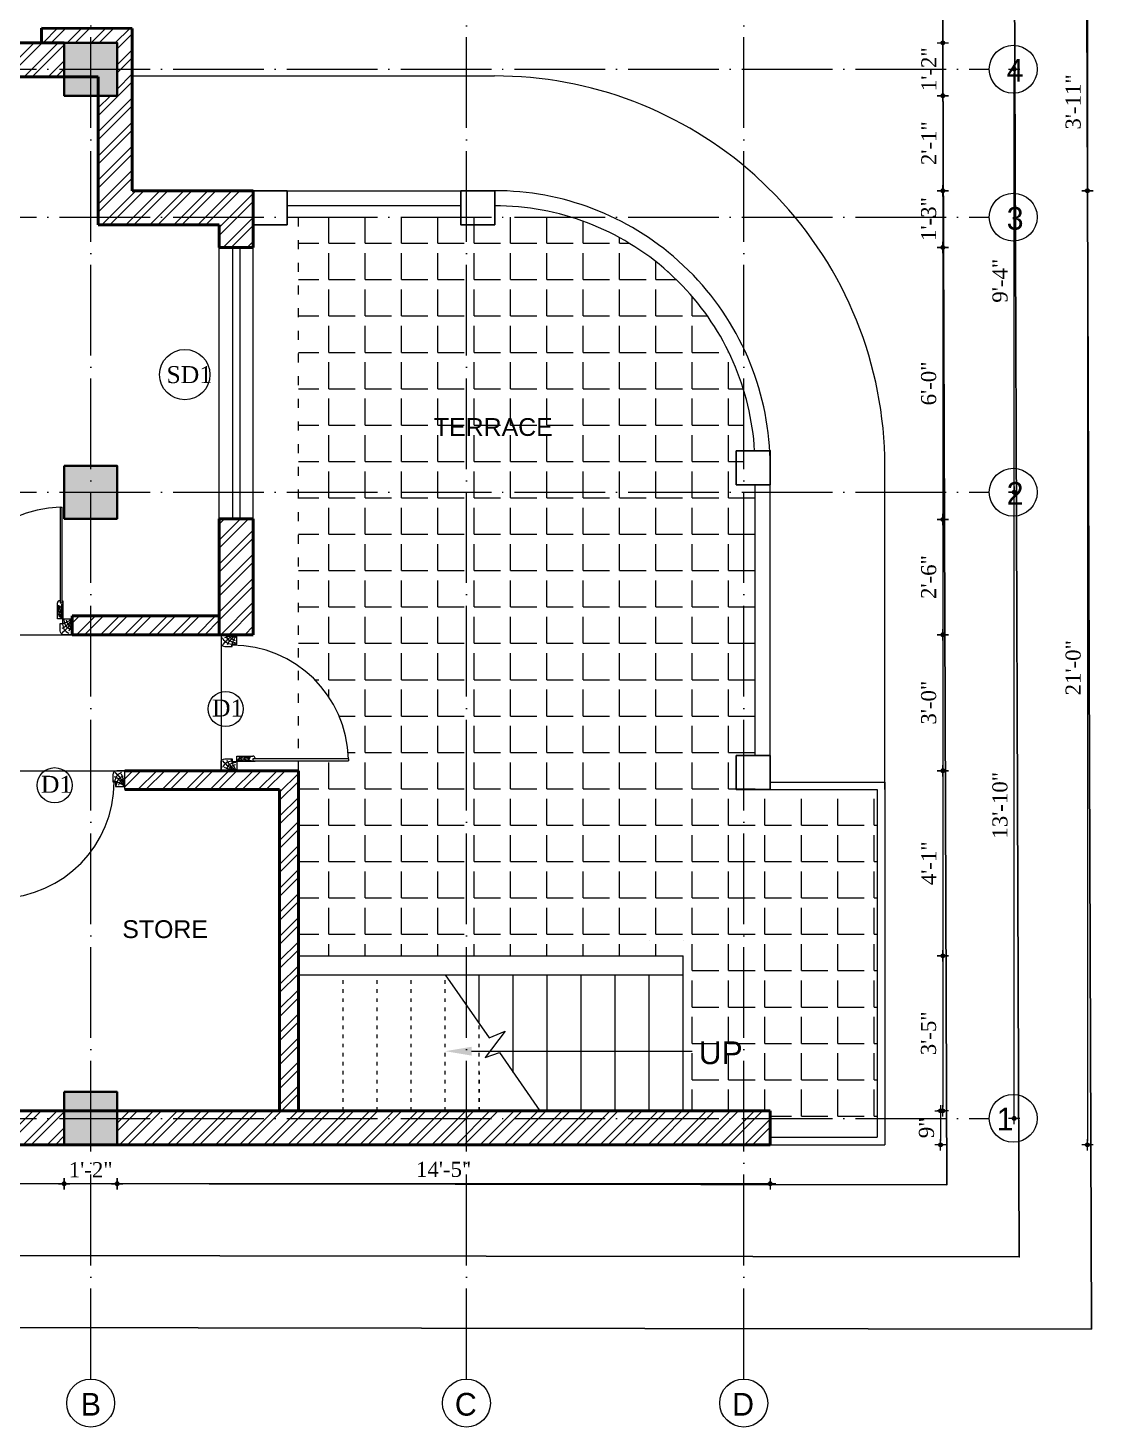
# Model space of a CAD drawing. Header units: inches. Extents: x 5914 to 162157, y -20538 to 282354.
# Drawn here: x 154863.6 to 155145.6, y -15212.8 to -14842.5 of the extents above; entities that cross this region are included whole.
import ezdxf

# ---------------------------------------------------------------- set-up
doc = ezdxf.new("R2010")
doc.units = ezdxf.units.IN
doc.header["$MEASUREMENT"] = 0
doc.header["$PDMODE"] = 99
doc.linetypes.add('ACAD_ISO03W100', pattern=[30, 12, -18])
doc.linetypes.add('ACAD_ISO04W100', pattern=[30, 24, -3, 0, -3])
for name, color, linetype, lineweight in [('.09', 24, 'Continuous', 9), ('.1', 168, 'Continuous', 13), ('CENTER  LINE RA', 10, 'ACAD_ISO04W100', 20), ('CONC. OUTLINE RA', 150, 'Continuous', 40), ('DOOR-WIN RA', 3, 'Continuous', 20), ('ELE1 RA', 1, 'Continuous', 30), ('ELE2 RA', 130, 'Continuous', 20), ('ELE3 RA', 2, 'Continuous', 18), ('Hatch', 254, 'Continuous', 9), ('HATCH RA', 8, 'Continuous', 5), ('HIDDEN RA', 253, 'ACAD_ISO03W100', 9), ('Text', 7, 'Continuous', 18), ('TEXTLAYER', 7, 'Continuous', 18), ('WALL RA', 42, 'Continuous', 50)]:
    doc.layers.add(name, color=color, linetype=linetype, lineweight=lineweight)
doc.layers.add('S-DIM', color=7, linetype='Continuous')
doc.layers.add('WINDOW+dOOR', color=5, linetype='Continuous')
doc.styles.add('arial', font='arial.ttf', dxfattribs={"height": 7})
doc.styles.add('DIM', font='dutch.ttf')
doc.styles.get("Standard").update_dxf_attribs({"font": 'arial.ttf'})
doc.styles.add('titles', font='GOTHICB.TTF')
doc.dimstyles.new('Copy of DIM 8', dxfattribs={"dimtxt": 6.5, "dimasz": 1, "dimexe": 6, "dimexo": 18, "dimgap": 1.6875, "dimtad": 1, "dimdec": 0, "dimzin": 3, "dimdsep": 46, "dimlunit": 4, "dimtxsty": 'DIM', "dimblk": 'dot 2', "dimcen": 0.09375, "dimse1": 1, "dimse2": 1, "dimclrd": 1, "dimclre": 1, "dimclrt": 256, "dimadec": 0, "dimazin": 0, "dimtfac": 0.75, "dimtdec": 0, "dimtix": 1, "dimtmove": 1, "dimatfit": 3, "dimldrblk": 'DOT', "dimfxl": 1, "dimtolj": 1, "dimtzin": 0, "dimlwd": 9, "dimlwe": 9, "dimarcsym": 0})
pattern_1 = [(45, (0, 0), (-3.181980515339464, 3.181980515339464), []), (45, (2.121320339999784, 0), (-3.181980515339464, 3.181980515339464), [])]

# ---------------------------------------------------------------- blocks, each defined once
blk = doc.blocks.new('30 inch door')
at = {"layer": '.09'}
blk.add_arc((10330.0097220193, 24687.09881144364), 25.6687500037242, 91.33199297165822, 180.0000000000081, dxfattribs=at)
at = {"layer": '.1'}
for p, q in [((10329.41303732053, 24712.76062537259), (10329.40972203181, 24691.6688114301)), ((10329.41303732053, 24712.76062537259), (10329.81303731065, 24712.76056249913)), ((10329.80972203181, 24691.6688114301), (10329.81303732053, 24712.76062537259)), ((10328.80972203181, 24688.14881143188), (10328.80972203181, 24691.6688114301)), ((10329.28972203181, 24692.14881143051), (10329.40972203181, 24692.14881143051)), ((10329.40972203181, 24692.14881143051), (10329.40972203181, 24691.6688114301)), ((10329.40972203181, 24691.6688114301), (10329.80972203181, 24691.6688114301)), ((10329.40972203181, 24691.6688114301), (10329.80972203181, 24691.6688114301)), ((10329.80972203181, 24691.6688114301), (10329.80972203181, 24692.14881143532)), ((10329.80972203181, 24692.14881143532), (10330.00972203181, 24692.14881143532)), ((10330.00972203181, 24692.14881143532), (10330.00972203181, 24688.14881143188)), ((10302.02222201757, 24688.14881144364), (10302.02222201757, 24684.64881144364)), ((10304.03472201584, 24688.14881144364), (10302.02222201757, 24688.14881144364)), ((10304.03472201584, 24688.14881144364), (10304.03472201584, 24688.14881144364)), ((10304.03472201584, 24687.09881144364), (10304.03472201584, 24688.14881144364)), ((10304.64722201532, 24687.09881144364), (10304.03472201584, 24687.09881144364)), ((10304.64722201532, 24685.52381144364), (10304.64722201532, 24687.09881144364)), ((10330.00972203181, 24688.14881143188), (10328.80972203181, 24688.14881143188)), ((10329.39722201983, 24687.09881144364), (10330.0097220193, 24687.09881144364)), ((10329.39722201983, 24685.52381144364), (10329.39722201983, 24687.09881144364)), ((10330.0097220193, 24687.09881144364), (10330.0097220193, 24688.14881144364)), ((10330.0097220193, 24688.14881144364), (10332.02222201757, 24688.14881144364)), ((10332.02222201757, 24688.14881144364), (10332.02222201757, 24684.64881144364)), ((10302.02222201757, 24684.64881144364), (10303.77222201607, 24684.64881144364)), ((10332.02222201757, 24684.64881144364), (10330.27222201908, 24684.64881144364))]:
    blk.add_line(p, q, dxfattribs=at)
for centre, major_axis, ratio, start_param, end_param in [((10329.28972203181, 24691.6688114301), (-0.3394112551194572, 0.3394112551194572), 0.999999999977499, 5.497787143770887, 7.068583470588285), ((10303.77222201607, 24685.52381144364), (-0.6187184332997396, -0.6187184332997393), 0.9999999999110283, 0.785398163441934, 2.356194490147859)]:
    blk.add_ellipse(centre, major_axis=major_axis, ratio=ratio, start_param=start_param, end_param=end_param, dxfattribs=at)
at = {"layer": '.1', "extrusion": (0, 0, -1)}
blk.add_ellipse((10330.27222201908, 24685.52381144364), major_axis=(-0.618718433299169, 0.618718433299169), ratio=0.9999999999121172, start_param=3.926990817031183, end_param=5.497787143738197, dxfattribs=at)
blk.add_line((10330.0097220193, 24688.14881144364), (10330.0097220193, 24688.14881144364))
at = {"layer": 'Hatch', "lineweight": 0}
for points, knots in [([(10329.9019421284, 24690.9048534283), (10329.68934944843, 24690.85117755046), (10329.24836202984, 24690.7398360553), (10329.09787746074, 24690.30803065666), (10329.01993899273, 24690.08439143924)], [0, 0, 0, 0, 15.42448265505423, 31.99547035319409, 31.99547035319409, 31.99547035319409, 31.99547035319409]), ([(10329.92474551127, 24690.23632467544), (10329.71596306104, 24690.11693822842), (10329.22809774403, 24689.83796599324), (10329.12954213001, 24689.27468329909), (10329.07316348957, 24688.95245799707)], [0, 0, 0, 0, 17.25482090539617, 40.31961815639921, 40.31961815639921, 40.31961815639921, 40.31961815639921]), ([(10330.00972203181, 24688.14881143188), (10329.69857646869, 24688.44138354416), (10329.09749189302, 24689.00658709216), (10329.14239502833, 24689.81796111348), (10329.0869232838, 24691.12693943849)], [0, 0, 0, 0, 30.29697100138907, 58.52900896934066, 58.52900896934066, 58.52900896934066, 58.52900896934066]), ([(10329.90264009402, 24689.43803165159), (10329.58904219917, 24689.24151961553), (10329.2263594303, 24689.01424918238), (10329.20483972926, 24688.62906203717), (10329.20192728923, 24688.57693145889)], [0, 0, 0, 0, 24.63381858653671, 28.48954562375808, 28.48954562375808, 28.48954562375808, 28.48954562375808]), ([(10330.00972203181, 24688.14881143188), (10329.85687004416, 24688.49864463427), (10329.46550047568, 24689.39437436324), (10329.43888996507, 24690.37674344563), (10329.42267236636, 24690.97544175005)], [0, 0, 0, 0, 28.41331100487949, 72.7508057875717, 72.7508057875717, 72.7508057875717, 72.7508057875717]), ([(10330.00972203181, 24688.14881143188), (10329.92847198226, 24688.69683988899), (10329.77036143084, 24689.76328947331), (10329.7477544119, 24690.8410795628), (10329.73676471636, 24691.36501352212)], [0, 0, 0, 0, 41.50393969781517, 80.76562204258082, 80.76562204258082, 80.76562204258082, 80.76562204258082]), ([(10302.02222202592, 24688.14881143943), (10302.04861579364, 24687.94660836921), (10302.17056705137, 24687.0123378624), (10302.4796958271, 24686.11841171739), (10302.72192022435, 24685.41795695975)], [0, 0, 0, 0, 17.45947147096211, 80.67072984298156, 80.67072984298156, 80.67072984298156, 80.67072984298156]), ([(10302.02222202592, 24688.14881144364), (10302.41487120216, 24687.85762753566), (10303.15440260476, 24687.30919993951), (10304.0378742232, 24687.05434281553), (10304.45227258526, 24686.93480035081)], [0, 0, 0, 0, 41.50393945704009, 78.17020489763934, 78.17020489763934, 78.17020489763934, 78.17020489763934]), ([(10302.02222202592, 24688.14881144364), (10302.45185645409, 24687.49809840205), (10303.05215792903, 24686.58889752566), (10304.01890503141, 24686.13853781004), (10304.2937533865, 24686.01049953956)], [0, 0, 0, 0, 64.70548573041778, 90.40895229516038, 90.40895229516038, 90.40895229516038, 90.40895229516038]), ([(10302.02222202592, 24688.14881144364), (10302.13429664535, 24687.79230486533), (10302.35080726647, 24687.10358992418), (10302.97277327031, 24686.10409608687), (10304.17685248838, 24685.07449043293)], [0, 0, 0, 0, 30.29697100138907, 58.52900896934066, 58.52900896934066, 58.52900896934066, 58.52900896934066]), ([(10303.34561861096, 24687.82455210292), (10303.20053325417, 24687.42704157381), (10302.97944550642, 24686.82129672467), (10302.4351143885, 24686.50524909604), (10302.24799200448, 24686.39660275238)], [0, 0, 0, 0, 34.6427490234817, 52.79021623571285, 52.79021623571285, 52.79021623571285, 52.79021623571285]), ([(10303.86122007264, 24687.89421731964), (10303.73033200659, 24687.31986809933), (10303.52053690264, 24686.39926732964), (10302.69773938045, 24685.99772344232), (10302.38827307721, 24685.84669685447)], [0, 0, 0, 0, 47.05166931514776, 75.41718776705778, 75.41718776705778, 75.41718776705778, 75.41718776705778]), ([(10304.15259927142, 24687.0148378428), (10304.06865708596, 24686.57125749196), (10303.90118586816, 24685.68628003813), (10303.13353840461, 24685.21562975398), (10302.75066156973, 24684.9808851614)], [0, 0, 0, 0, 36.8865943004439, 73.5916373132828, 73.5916373132828, 73.5916373132828, 73.5916373132828]), ([(10330.00972203181, 24688.1488114367), (10329.80173034693, 24688.26428650752), (10329.35217559847, 24688.51387517011), (10329.11476467547, 24688.97239111282), (10328.98719465182, 24689.21876937104)], [0, 0, 0, 0, 17.45947156332452, 37.73702949455357, 37.73702949455357, 37.73702949455357, 37.73702949455357]), ([(10332.02222200922, 24688.14881144364), (10331.62957283299, 24687.85762753566), (10330.89004143039, 24687.30919993951), (10330.00656981195, 24687.05434281554), (10329.59217144989, 24686.93480035081)], [0, 0, 0, 0, 41.50393945704009, 78.17020489763934, 78.17020489763934, 78.17020489763934, 78.17020489763934]), ([(10332.02222200922, 24688.14881144364), (10331.59258758105, 24687.49809840206), (10330.99228610612, 24686.58889752567), (10330.02553900373, 24686.13853781005), (10329.75069064865, 24686.01049953957)], [0, 0, 0, 0, 64.70548573041778, 90.40895229516038, 90.40895229516038, 90.40895229516038, 90.40895229516038]), ([(10332.02222200922, 24688.14881144364), (10331.9101473898, 24687.79230486534), (10331.69363676868, 24687.10358992419), (10331.07167076483, 24686.10409608687), (10329.86759154677, 24685.07449043294)], [0, 0, 0, 0, 30.29697100138907, 58.52900896934066, 58.52900896934066, 58.52900896934066, 58.52900896934066]), ([(10329.89184476373, 24687.0148378428), (10329.97578694919, 24686.57125749196), (10330.14325816699, 24685.68628003814), (10330.91090563054, 24685.21562975398), (10331.29378246542, 24684.9808851614)], [0, 0, 0, 0, 36.8865943004439, 73.5916373132828, 73.5916373132828, 73.5916373132828, 73.5916373132828]), ([(10330.1832239625, 24687.89421731964), (10330.31411202856, 24687.31986809933), (10330.52390713251, 24686.39926732964), (10331.34670465469, 24685.99772344233), (10331.65617095793, 24685.84669685448)], [0, 0, 0, 0, 47.05166931514776, 75.41718776705778, 75.41718776705778, 75.41718776705778, 75.41718776705778]), ([(10330.69882542418, 24687.82455210292), (10330.84391078098, 24687.42704157381), (10331.06499852873, 24686.82129672467), (10331.60932964664, 24686.50524909604), (10331.79645203066, 24686.39660275239)], [0, 0, 0, 0, 34.6427490234817, 52.79021623571285, 52.79021623571285, 52.79021623571285, 52.79021623571285]), ([(10332.02222200922, 24688.14881143943), (10331.9958282415, 24687.94660836921), (10331.87387698378, 24687.01233786241), (10331.56474820805, 24686.11841171739), (10331.3225238108, 24685.41795695975)], [0, 0, 0, 0, 17.45947147096211, 80.67072984298156, 80.67072984298156, 80.67072984298156, 80.67072984298156])]:
    blk.add_open_spline(points, degree=3, knots=knots, dxfattribs=at)
blk = doc.blocks.new('COLUMN')
at = {"layer": 'CONC. OUTLINE RA', "transparency": 33554687}
h = blk.add_hatch(color=256, dxfattribs=at)
h.dxf.hatch_style = 1
h.paths.add_polyline_path([(148062.9313982737, -13130.44714546414), (148076.9313982737, -13130.44714546414), (148076.9313982737, -13116.44714546414), (148062.9313982737, -13116.44714546414)])
at = {"layer": 'CONC. OUTLINE RA'}
blk.add_lwpolyline([(148062.9313982737, -13116.44714546414), (148076.9313982737, -13116.44714546414), (148076.9313982737, -13130.44714546414), (148062.9313982737, -13130.44714546414)], close=True, dxfattribs=at)
blk = doc.blocks.new('dot1')
at = {"layer": 'Hatch'}
h = blk.add_hatch(color=256, dxfattribs=at)
edge = h.paths.add_edge_path()
edge.add_arc((0, 0), 1, 0, 360)
for p, q in [((3, 0), (-3, 0)), ((0, 3), (0, -3))]:
    blk.add_line(p, q, dxfattribs=at)
blk.add_circle((0, 0), 1, dxfattribs=at)
blk = doc.blocks.new('dot 2')
at = {"layer": 'Hatch', "xscale": 0.5, "yscale": 0.5, "zscale": 0.5}
blk.add_blockref('dot1', (0, 0), dxfattribs=at)
blk = doc.blocks.new('*D485')
at = {"layer": 'Defpoints', "color": 0, "transparency": 16777216}
for p in [(151398.7513954083, -14684.99039550361), (151366.7516073615, -14724.10661165628), (151398.7513954083, -14767.07599580477)]:
    blk.add_point(p, dxfattribs=at)
at = {"layer": 'S-DIM', "color": 1, "lineweight": 9, "transparency": 16777216}
blk.add_line((151367.7516073615, -14684.99039550361), (151397.7513954083, -14684.99039550361), dxfattribs=at)
at = {"layer": 'S-DIM', "color": 1, "lineweight": 9, "transparency": 16777216, "rotation": 180}
blk.add_blockref('dot 2', (151366.7516073615, -14684.99039550361), dxfattribs=at)
at = {"layer": 'S-DIM', "color": 1, "lineweight": 9, "transparency": 16777216}
blk.add_blockref('dot 2', (151398.7513954083, -14684.99039550361), dxfattribs=at)
at = {"layer": 'S-DIM', "transparency": 16777216, "insert": (151382.7515013849, -14681.2598996645), "char_height": 4, "attachment_point": 5, "style": 'DIM'}
blk.add_mtext('\\A1;2\'-8"', dxfattribs=at)
blk = doc.blocks.new('_Dot')
at = {"color": 0, "linetype": 'ByBlock', "lineweight": -2}
blk.add_line((-0.5, 0), (-1, 0), dxfattribs=at)
at = {"color": 0, "linetype": 'ByBlock', "const_width": 0.5}
blk.add_lwpolyline([(-0.25, 0, 1), (0.25, 0, 1)], format="xyb", close=True, dxfattribs=at)
blk = doc.blocks.new('*D486')
at = {"layer": 'Defpoints', "color": 0, "transparency": 16777216}
for p in [(151355.7513747305, -14665.93648662284), (151151.7404603866, -14734.93648662284), (151355.7513747305, -14738.93648662284)]:
    blk.add_point(p, dxfattribs=at)
at = {"layer": 'S-DIM', "color": 1, "lineweight": 9, "transparency": 16777216}
blk.add_line((151152.7404603866, -14665.93648662284), (151354.7513747305, -14665.93648662284), dxfattribs=at)
at = {"layer": 'S-DIM', "color": 1, "lineweight": 9, "transparency": 16777216, "rotation": 180}
blk.add_blockref('dot 2', (151151.7404603866, -14665.93648662284), dxfattribs=at)
at = {"layer": 'S-DIM', "color": 1, "lineweight": 9, "transparency": 16777216}
blk.add_blockref('dot 2', (151355.7513747305, -14665.93648662284), dxfattribs=at)
at = {"layer": 'S-DIM', "transparency": 16777216, "insert": (151253.7459175586, -14662.19489508331), "char_height": 4, "attachment_point": 5, "style": 'DIM'}
blk.add_mtext('\\A1;17\'-0"', dxfattribs=at)
blk = doc.blocks.new('*D488')
at = {"layer": 'Defpoints', "color": 0, "transparency": 16777216}
for p in [(151362.7513747305, -14731.93648662285), (151362.7513747305, -14745.93648662285), (151581.3259447081, -14745.93648662284)]:
    blk.add_point(p, dxfattribs=at)
at = {"layer": 'S-DIM', "color": 1, "lineweight": 9, "transparency": 16777216}
blk.add_line((151581.3259447081, -14732.93648662284), (151581.3259447081, -14744.93648662284), dxfattribs=at)
for p, rotation in [((151581.3259447081, -14731.93648662284), 90), ((151581.3259447081, -14745.93648662284), 270)]:
    blk.add_blockref('dot 2', p, dxfattribs=dict(at, rotation=rotation))
at = {"layer": 'S-DIM', "transparency": 16777216, "insert": (151577.6218011575, -14738.93648662288), "char_height": 4, "attachment_point": 5, "rotation": 90, "style": 'DIM'}
blk.add_mtext('\\A1;1\'-2"', dxfattribs=at)
blk = doc.blocks.new('*D489')
at = {"layer": 'Defpoints', "color": 0, "transparency": 16777216}
for p in [(151362.7513747305, -14745.93648662285), (151366.7515866838, -14771.07599580478), (151581.3259447082, -14771.07599580478)]:
    blk.add_point(p, dxfattribs=at)
at = {"layer": 'S-DIM', "color": 1, "lineweight": 9, "transparency": 16777216}
blk.add_line((151581.3259447082, -14746.93648662284), (151581.3259447082, -14770.07599580478), dxfattribs=at)
for p, rotation in [((151581.3259447082, -14745.93648662284), 90), ((151581.3259447082, -14771.07599580478), 270)]:
    blk.add_blockref('dot 2', p, dxfattribs=dict(at, rotation=rotation))
at = {"layer": 'S-DIM', "transparency": 16777216, "insert": (151577.6218011575, -14758.50624121385), "char_height": 4, "attachment_point": 5, "rotation": 90, "style": 'DIM'}
blk.add_mtext('\\A1;2\'-1"', dxfattribs=at)
blk = doc.blocks.new('*D410')
at = {"layer": 'Defpoints', "color": 0, "transparency": 16777216}
for p in [(151366.7515866838, -14771.07599580478), (151398.7513747305, -14786.07599580478), (151581.3259447079, -14786.07599580478)]:
    blk.add_point(p, dxfattribs=at)
at = {"layer": 'S-DIM', "color": 1, "lineweight": 9, "transparency": 16777216}
blk.add_line((151581.3259447079, -14772.07599580478), (151581.3259447079, -14785.07599580478), dxfattribs=at)
for p, rotation in [((151581.3259447079, -14771.07599580478), 90), ((151581.3259447079, -14786.07599580478), 270)]:
    blk.add_blockref('dot 2', p, dxfattribs=dict(at, rotation=rotation))
at = {"layer": 'S-DIM', "transparency": 16777216, "insert": (151577.5843531684, -14778.57599580482), "char_height": 4, "attachment_point": 5, "rotation": 90, "style": 'DIM'}
blk.add_mtext('\\A1;1\'-3"', dxfattribs=at)
blk = doc.blocks.new('*D490')
at = {"layer": 'Defpoints', "color": 0, "transparency": 16777216}
for p in [(151398.7513747305, -14786.07599580478), (151398.7513747305, -14858.07599580478), (151581.3259447084, -14858.07599580478)]:
    blk.add_point(p, dxfattribs=at)
at = {"layer": 'S-DIM', "color": 1, "lineweight": 9, "transparency": 16777216}
blk.add_line((151581.3259447084, -14787.07599580478), (151581.3259447084, -14857.07599580478), dxfattribs=at)
for p, rotation in [((151581.3259447084, -14786.07599580478), 90), ((151581.3259447084, -14858.07599580478), 270)]:
    blk.add_blockref('dot 2', p, dxfattribs=dict(at, rotation=rotation))
at = {"layer": 'S-DIM', "transparency": 16777216, "insert": (151577.5982227944, -14822.07599580482), "char_height": 4, "attachment_point": 5, "rotation": 90, "style": 'DIM'}
blk.add_mtext('\\A1;6\'-0"', dxfattribs=at)
blk = doc.blocks.new('*D411')
at = {"layer": 'Defpoints', "color": 0, "transparency": 16777216}
for p in [(151398.7513747305, -14858.07599580478), (151398.7513747305, -14888.57177339775), (151581.3259447082, -14888.57177339775)]:
    blk.add_point(p, dxfattribs=at)
at = {"layer": 'S-DIM', "color": 1, "lineweight": 9, "transparency": 16777216}
blk.add_line((151581.3259447082, -14859.07599580478), (151581.3259447082, -14887.57177339775), dxfattribs=at)
for p, rotation in [((151581.3259447082, -14858.07599580478), 90), ((151581.3259447082, -14888.57177339775), 270)]:
    blk.add_blockref('dot 2', p, dxfattribs=dict(at, rotation=rotation))
at = {"layer": 'S-DIM', "transparency": 16777216, "insert": (151577.5982227941, -14873.3238846013), "char_height": 4, "attachment_point": 5, "rotation": 90, "style": 'DIM'}
blk.add_mtext('\\A1;2\'-6"', dxfattribs=at)
blk = doc.blocks.new('*D412')
at = {"layer": 'Defpoints', "color": 0, "transparency": 16777216}
for p in [(151398.7513747305, -14888.57177339775), (151410.7513747305, -14924.5717503925), (151581.3259447083, -14924.5717503925)]:
    blk.add_point(p, dxfattribs=at)
at = {"layer": 'S-DIM', "color": 1, "lineweight": 9, "transparency": 16777216}
blk.add_line((151581.3259447083, -14889.57177339775), (151581.3259447083, -14923.5717503925), dxfattribs=at)
for p, rotation in [((151581.3259447083, -14888.57177339775), 90), ((151581.3259447083, -14924.5717503925), 270)]:
    blk.add_blockref('dot 2', p, dxfattribs=dict(at, rotation=rotation))
at = {"layer": 'S-DIM', "transparency": 16777216, "insert": (151577.5982227942, -14906.57176189517), "char_height": 4, "attachment_point": 5, "rotation": 90, "style": 'DIM'}
blk.add_mtext('\\A1;3\'-0"', dxfattribs=at)
blk = doc.blocks.new('*D413')
at = {"layer": 'Defpoints', "color": 0, "transparency": 16777216}
for p in [(151410.7513747305, -14924.5717503925), (151410.7513747305, -14973.57128891324), (151581.3259447084, -14973.57128891324)]:
    blk.add_point(p, dxfattribs=at)
at = {"layer": 'S-DIM', "color": 1, "lineweight": 9, "transparency": 16777216}
blk.add_line((151581.3259447084, -14925.5717503925), (151581.3259447084, -14972.57128891324), dxfattribs=at)
for p, rotation in [((151581.3259447084, -14924.5717503925), 90), ((151581.3259447084, -14973.57128891324), 270)]:
    blk.add_blockref('dot 2', p, dxfattribs=dict(at, rotation=rotation))
at = {"layer": 'S-DIM', "transparency": 16777216, "insert": (151577.6218011577, -14949.07151965291), "char_height": 4, "attachment_point": 5, "rotation": 90, "style": 'DIM'}
blk.add_mtext('\\A1;4\'-1"', dxfattribs=at)
blk = doc.blocks.new('*D414')
at = {"layer": 'Defpoints', "color": 0, "transparency": 16777216}
for p in [(151410.7513747305, -14973.57128891324), (151410.7513747305, -15014.57146727672), (151581.3259447086, -15014.57146727672)]:
    blk.add_point(p, dxfattribs=at)
at = {"layer": 'S-DIM', "color": 1, "lineweight": 9, "transparency": 16777216}
blk.add_line((151581.3259447086, -14974.57128891324), (151581.3259447086, -15013.57146727672), dxfattribs=at)
for p, rotation in [((151581.3259447086, -14973.57128891324), 90), ((151581.3259447086, -15014.57146727672), 270)]:
    blk.add_blockref('dot 2', p, dxfattribs=dict(at, rotation=rotation))
at = {"layer": 'S-DIM', "transparency": 16777216, "insert": (151577.5552269554, -14994.07137809502), "char_height": 4, "attachment_point": 5, "rotation": 90, "style": 'DIM'}
blk.add_mtext('\\A1;3\'-5"', dxfattribs=at)
blk = doc.blocks.new('*D415')
at = {"layer": 'Defpoints', "color": 0, "transparency": 16777216}
for p in [(151410.7513747305, -15014.57146727672), (151535.6294229981, -15023.57146727672), (151580.7436132504, -15023.57146727672)]:
    blk.add_point(p, dxfattribs=at)
at = {"layer": 'S-DIM', "color": 1, "lineweight": 9, "transparency": 16777216}
blk.add_line((151580.7436132504, -15015.57146727672), (151580.7436132504, -15022.57146727672), dxfattribs=at)
for p, rotation in [((151580.7436132504, -15014.57146727672), 90), ((151580.7436132504, -15023.57146727672), 270)]:
    blk.add_blockref('dot 2', p, dxfattribs=dict(at, rotation=rotation))
at = {"layer": 'S-DIM', "transparency": 16777216, "insert": (151577.0158913363, -15019.07146727676), "char_height": 4, "attachment_point": 5, "rotation": 90, "style": 'DIM'}
blk.add_mtext('\\A1;9"', dxfattribs=at)
blk = doc.blocks.new('*D416')
at = {"layer": 'Defpoints', "color": 0, "transparency": 16777216}
for p in [(151398.7513747305, -14646.90048471287), (151366.7515866837, -14771.07599580477), (151398.7513747305, -14771.07599580483)]:
    blk.add_point(p, dxfattribs=at)
at = {"layer": 'S-DIM', "color": 1, "lineweight": 9, "transparency": 16777216}
blk.add_line((151367.7515866837, -14646.90048471287), (151397.7513747305, -14646.90048471287), dxfattribs=at)
at = {"layer": 'S-DIM', "color": 1, "lineweight": 9, "transparency": 16777216, "rotation": 180}
blk.add_blockref('dot 2', (151366.7515866837, -14646.90048471287), dxfattribs=at)
at = {"layer": 'S-DIM', "color": 1, "lineweight": 9, "transparency": 16777216}
blk.add_blockref('dot 2', (151398.7513747305, -14646.90048471287), dxfattribs=at)
at = {"layer": 'S-DIM', "transparency": 16777216, "insert": (151382.7514807071, -14643.16998887376), "char_height": 4, "attachment_point": 5, "style": 'DIM'}
blk.add_mtext('\\A1;2\'-8"', dxfattribs=at)
blk = doc.blocks.new('*D491')
at = {"layer": 'Defpoints', "color": 0, "transparency": 16777216}
for p in [(151397.8417755158, -14771.07927262184), (151397.8417755158, -15023.57474409378), (151619.5922676033, -15023.57474409378)]:
    blk.add_point(p, dxfattribs=at)
at = {"layer": 'S-DIM', "color": 1, "lineweight": 9, "transparency": 16777216}
blk.add_line((151619.5922676033, -14772.07927262184), (151619.5922676033, -15022.57474409378), dxfattribs=at)
for p, rotation in [((151619.5922676033, -14771.07927262184), 90), ((151619.5922676033, -15023.57474409378), 270)]:
    blk.add_blockref('dot 2', p, dxfattribs=dict(at, rotation=rotation))
at = {"layer": 'S-DIM', "transparency": 16777216, "insert": (151615.8506760638, -14897.32700835785), "char_height": 4, "attachment_point": 5, "rotation": 90, "style": 'DIM'}
blk.add_mtext('\\A1;21\'-0"', dxfattribs=at)
blk = doc.blocks.new('*D492')
at = {"layer": 'Defpoints', "color": 0, "transparency": 16777216}
for p in [(151365.841987469, -14724.10988847335), (151365.841987469, -14771.07927262184), (151619.5922676033, -14771.07927262184)]:
    blk.add_point(p, dxfattribs=at)
at = {"layer": 'S-DIM', "color": 1, "lineweight": 9, "transparency": 16777216}
blk.add_line((151619.5922676033, -14725.10988847335), (151619.5922676033, -14770.07927262184), dxfattribs=at)
for p, rotation in [((151619.5922676033, -14724.10988847335), 90), ((151619.5922676033, -14771.07927262184), 270)]:
    blk.add_blockref('dot 2', p, dxfattribs=dict(at, rotation=rotation))
at = {"layer": 'S-DIM', "transparency": 16777216, "insert": (151615.8506760638, -14747.59458054763), "char_height": 4, "attachment_point": 5, "rotation": 90, "style": 'DIM'}
blk.add_mtext('\\A1;3\'-11"', dxfattribs=at)
blk = doc.blocks.new('*D493')
at = {"layer": 'Defpoints', "color": 0, "transparency": 16777216}
for p in [(151362.7513747305, -15023.57146727671), (151535.629422998, -15023.57146727671), (151362.7513747305, -15033.86749453173)]:
    blk.add_point(p, dxfattribs=at)
at = {"layer": 'S-DIM', "color": 1, "lineweight": 9, "transparency": 16777216}
blk.add_line((151534.629422998, -15033.86749453173), (151363.7513747305, -15033.86749453173), dxfattribs=at)
at = {"layer": 'S-DIM', "color": 1, "lineweight": 9, "transparency": 16777216, "rotation": 180}
blk.add_blockref('dot 2', (151362.7513747305, -15033.86749453173), dxfattribs=at)
at = {"layer": 'S-DIM', "color": 1, "lineweight": 9, "transparency": 16777216}
blk.add_blockref('dot 2', (151535.629422998, -15033.86749453173), dxfattribs=at)
at = {"layer": 'S-DIM', "transparency": 16777216, "insert": (151449.1903988642, -15030.09677677861), "char_height": 4, "attachment_point": 5, "style": 'DIM'}
blk.add_mtext('\\A1;14\'-5"', dxfattribs=at)
blk = doc.blocks.new('*D494')
at = {"layer": 'Defpoints', "color": 0, "transparency": 16777216}
for p in [(151348.7513747305, -15023.57146727671), (151362.7513747305, -15023.57146727671), (151348.7513747305, -15033.86749453173)]:
    blk.add_point(p, dxfattribs=at)
at = {"layer": 'S-DIM', "color": 1, "lineweight": 9, "transparency": 16777216}
blk.add_line((151361.7513747305, -15033.86749453173), (151349.7513747305, -15033.86749453173), dxfattribs=at)
at = {"layer": 'S-DIM', "color": 1, "lineweight": 9, "transparency": 16777216, "rotation": 180}
blk.add_blockref('dot 2', (151348.7513747305, -15033.86749453173), dxfattribs=at)
at = {"layer": 'S-DIM', "color": 1, "lineweight": 9, "transparency": 16777216}
blk.add_blockref('dot 2', (151362.7513747305, -15033.86749453173), dxfattribs=at)
at = {"layer": 'S-DIM', "transparency": 16777216, "insert": (151355.7513747305, -15030.16335098111), "char_height": 4, "attachment_point": 5, "style": 'DIM'}
blk.add_mtext('\\A1;1\'-2"', dxfattribs=at)
blk = doc.blocks.new('*D495')
at = {"layer": 'Defpoints', "color": 0, "transparency": 16777216}
for p in [(151158.7117544563, -15023.57146727671), (151348.7513747305, -15023.57146727671), (151158.7117544563, -15033.86749453173)]:
    blk.add_point(p, dxfattribs=at)
at = {"layer": 'S-DIM', "color": 1, "lineweight": 9, "transparency": 16777216}
blk.add_line((151347.7513747305, -15033.86749453173), (151159.7117544563, -15033.86749453173), dxfattribs=at)
at = {"layer": 'S-DIM', "color": 1, "lineweight": 9, "transparency": 16777216, "rotation": 180}
blk.add_blockref('dot 2', (151158.7117544563, -15033.86749453173), dxfattribs=at)
at = {"layer": 'S-DIM', "color": 1, "lineweight": 9, "transparency": 16777216}
blk.add_blockref('dot 2', (151348.7513747305, -15033.86749453173), dxfattribs=at)
at = {"layer": 'S-DIM', "transparency": 16777216, "insert": (151253.7315645934, -15030.09677677861), "char_height": 4, "attachment_point": 5, "style": 'DIM'}
blk.add_mtext('\\A1;15\'-10"', dxfattribs=at)
blk = doc.blocks.new('griid')
at = {"layer": 'CENTER  LINE RA', "linetype": 'ACAD_ISO04W100'}
for p, q in [((149912.2225695188, -15085.57146727671), (149912.2249737551, -14620.62457537271)), ((150011.6960303246, -15085.57146773229), (150011.6960303246, -14620.48506573519)), ((150085.1005976968, -15085.57146727671), (150085.1005976968, -14620.4850652796)), ((149663.1829492446, -14738.93648662284), (150150.1026104681, -14738.93648662283)), ((150162.7884529447, -14738.93648662283), (150162.7904456266, -14738.93648662283)), ((149663.1829492446, -14778.07598450714), (150150.1026104681, -14778.07598450714)), ((150162.7884529447, -14778.07598450714), (150162.7904456266, -14778.07598450714)), ((149663.1829492446, -14850.8709847537), (150150.1026104681, -14850.8709847537)), ((150162.7884529447, -14850.8709847537), (150162.7904456266, -14850.8709847537)), ((149663.1829492446, -15016.57146727671), (150150.1026104681, -15016.57146727671)), ((150162.7884529447, -15016.57146727671), (150162.7904456266, -15016.57146727671))]:
    blk.add_line(p, q, dxfattribs=at)
at = {"layer": 'Text'}
for centre in [(150156.4445353655, -14738.93648662284), (150156.4465280474, -14738.93648706507), (150156.4465280474, -14738.93648706507), (150156.4445353655, -14778.07598450714), (150156.4465280474, -14778.07598494937), (150156.4465280474, -14778.07598494937), (150156.4445353655, -14850.8709847537), (150156.4465280474, -14850.87098519593), (150156.4465280474, -14850.87098519593), (150156.4445353655, -15016.57146727671), (150156.4465280474, -15016.57146771895), (150156.4465280474, -15016.57146771895), (149912.2201652824, -15091.91538440034), (149912.2221579643, -15091.91538484258), (149912.2221579643, -15091.91538484258), (150011.6936260882, -15091.91538485593), (150011.6956187701, -15091.91538529816), (150011.6956187701, -15091.91538529816), (150085.0981934605, -15091.91538440034), (150085.1001861423, -15091.91538484258), (150085.1001861423, -15091.91538484258)]:
    blk.add_circle(centre, 6.343917579214658, dxfattribs=at)
at = {"layer": 'Text', "char_height": 6, "width": 68.67829182388951, "attachment_point": 3, "rotation": 0.00351283843757007, "style": 'titles'}
for s, insert in [('{\\fStylus BT|b0|i0|c0|p34;4}', (150159.1667551899, -14736.25943083001)), ('{\\fStylus BT|b0|i0|c0|p34;3}', (150159.1667551899, -14775.39892871431)), ('{\\fStylus BT|b0|i0|c0|p34;2}', (150159.1667551899, -14848.19392896087)), ('{\\fStylus BT|b0|i0|c0|p34;1}', (150156.5106856713, -15013.76794639191)), ('{\\fStylus BT|b0|i0|c0|p34;B}', (149914.9423851068, -15089.23832860752)), ('{\\fStylus BT|b0|i0|c0|p34;C}', (150014.4158459126, -15089.2383290631)), ('{\\fStylus BT|b0|i0|c0|p34;D}', (150087.8204132848, -15089.23832860752))]:
    blk.add_mtext(s, dxfattribs=dict(at, insert=insert))
blk = doc.blocks.new('*D505')
at = {"layer": 'Defpoints', "color": 0, "transparency": 16777216}
for p in [(151355.7496814268, -14850.8709847537), (151600.2097043549, -14850.8709847537), (151355.7496814268, -15016.57146727672)]:
    blk.add_point(p, dxfattribs=at)
at = {"layer": 'S-DIM', "color": 1, "lineweight": 9, "transparency": 16777216}
blk.add_line((151600.2097043549, -15015.57146727672), (151600.2097043549, -14851.8709847537), dxfattribs=at)
for p, rotation in [((151600.2097043549, -14850.8709847537), 90), ((151600.2097043549, -15016.57146727672), 270)]:
    blk.add_blockref('dot 2', p, dxfattribs=dict(at, rotation=rotation))
at = {"layer": 'S-DIM', "transparency": 16777216, "insert": (151596.4681128154, -14933.72122601525), "char_height": 4, "attachment_point": 5, "rotation": 90, "style": 'DIM'}
blk.add_mtext('\\A1;13\'-10"', dxfattribs=at)
blk = doc.blocks.new('*D506')
at = {"layer": 'Defpoints', "color": 0, "transparency": 16777216}
for p in [(151356.1685386251, -14738.93648662284), (151600.209704355, -14738.93648662284), (151355.7496814268, -14850.8709847537)]:
    blk.add_point(p, dxfattribs=at)
at = {"layer": 'S-DIM', "color": 1, "lineweight": 9, "transparency": 16777216}
blk.add_line((151600.209704355, -14849.8709847537), (151600.209704355, -14739.93648662284), dxfattribs=at)
for p, rotation in [((151600.209704355, -14738.93648662284), 90), ((151600.209704355, -14850.8709847537), 270)]:
    blk.add_blockref('dot 2', p, dxfattribs=dict(at, rotation=rotation))
at = {"layer": 'S-DIM', "transparency": 16777216, "insert": (151596.481982441, -14794.90373568831), "char_height": 4, "attachment_point": 5, "rotation": 90, "style": 'DIM'}
blk.add_mtext('\\A1;9\'-4"', dxfattribs=at)
blk = doc.blocks.new('JD')
at = {"layer": 'HATCH RA'}
h = blk.add_hatch(dxfattribs=at)
h.set_pattern_fill('ANSI32', color=256, scale=12)
h.set_pattern_definition(pattern_1)
h.paths.add_polyline_path([(151362.7513747305, -14745.93648662284), (151357.7515866837, -14745.93648662284), (151357.7515866837, -14780.07599580477), (151389.7513747305, -14780.07599580477), (151389.7513747305, -14786.07599580477), (151398.7513747305, -14786.07599580477), (151398.7513747305, -14771.07599580477), (151366.7515866837, -14771.07599580477), (151366.7515866837, -14728.10661165628), (151342.7515866837, -14728.08899311778), (151342.7515866837, -14731.93648662284), (151348.7513747305, -14731.93648662284), (151362.7513747305, -14731.93648662284)])
h = blk.add_hatch(dxfattribs=at)
h.set_pattern_fill('ANSI32', color=256, scale=12)
h.set_pattern_definition([(45, (0, -4), (-3.181980515339464, 3.181980515339464), []), (45, (2.121320339999784, -4), (-3.181980515339464, 3.181980515339464), [])])
h.paths.add_polyline_path([(151348.7513747305, -14740.93648662284), (151348.7513747305, -14731.93648662284), (151336.7511627772, -14731.93648662284), (151336.7511627772, -14740.93648662284)])
h = blk.add_hatch(dxfattribs=at)
h.set_pattern_fill('ANSI32', color=256, scale=12)
h.set_pattern_definition(pattern_1)
h.paths.add_polyline_path([(151398.7513747305, -14857.8709847537), (151389.7513747305, -14857.8709847537), (151389.7513747305, -14858.07599580477), (151389.7513747305, -14888.5717121735), (151398.7513747305, -14888.57177339775)])
h = blk.add_hatch(dxfattribs=at)
h.set_pattern_fill('ANSI32', color=256, scale=12)
h.set_pattern_definition(pattern_1)
h.paths.add_polyline_path([(151389.7513747305, -14883.57194995247), (151350.8139170627, -14883.5715215762), (151350.8138620545, -14888.57152157589), (151389.7513747305, -14888.57194995277)])
h = blk.add_hatch(dxfattribs=at)
h.set_pattern_fill('ANSI32', color=256, scale=12)
h.set_pattern_definition(pattern_1)
h.paths.add_polyline_path([(151410.7513747305, -14924.57175039249), (151364.7513997679, -14924.57186278064), (151364.7513997679, -14929.57146727671), (151405.7513747305, -14929.57146727671), (151405.7513747305, -15014.57146727671), (151410.7513747305, -15014.57146727671)])
h = blk.add_hatch(dxfattribs=at)
h.set_pattern_fill('ANSI32', color=256, scale=12)
h.set_pattern_definition(pattern_1)
h.paths.add_polyline_path([(151348.7513747305, -15023.57146727671), (151348.7513747305, -15014.57146727671), (151158.7117544563, -15014.57146727671), (151158.7117544563, -15023.57146727671)])
h = blk.add_hatch(dxfattribs=at)
h.set_pattern_fill('ANSI32', color=256, scale=12)
h.set_pattern_definition(pattern_1)
h.paths.add_polyline_path([(151535.629422998, -15023.57146727671), (151535.629422998, -15014.57146727671), (151362.7513747305, -15014.57146727671), (151362.7513747305, -15023.57146727671)])
for p, q in [((151364.7513997679, -14929.57146727671), (151364.7513997679, -14924.57147055923)), ((151503.6274666013, -14969.57439483091), (151503.6274666999, -14969.57137818502)), ((151512.6274664978, -14969.57770578098), (151512.6274666951, -14969.5716724892)), ((151410.7513747305, -14973.57128891324), (151512.627335914, -14973.57104000765)), ((151512.6259951617, -15014.57205588507), (151512.627335914, -14973.57104000765)), ((151410.7513747305, -14978.57130190377), (151494.6271724005, -14978.57108398589)), ((151449.6259951713, -14978.57119393393), (151461.2411650077, -14995.27505993292)), ((151458.6259951713, -14991.51416386963), (151458.6259951713, -14978.57117194493)), ((151467.6259951713, -15004.45713380534), (151467.6259951713, -14978.57114995593)), ((151476.6259951713, -15014.5714672767), (151476.6259951713, -14978.57112796694)), ((151485.6259951713, -15014.5714672767), (151485.6259951713, -14978.57110597794)), ((151494.6259951713, -15014.57146727671), (151494.6271724006, -14978.57108398589)), ((151494.6261043489, -14978.57108398868), (151512.6271721936, -14978.57770628173)), ((151503.6259951665, -15014.57176158089), (151503.6271722971, -14978.57439533166)), ((151465.4922323645, -14993.46277433702), (151460.2209269504, -15000.42877149144)), ((151461.2411650077, -14995.27505993292), (151465.4922323645, -14993.46277433702)), ((151460.2209269504, -15000.42877149144), (151463.9327631392, -14999.14586812117)), ((151463.9327631391, -14999.14586812117), (151474.6591135936, -15014.57151606023))]:
    blk.add_line(p, q)
at = {"linetype": 'ACAD_ISO03W100', "ltscale": 0.08}
for p, q in [((151422.6259951713, -15014.57146727665), (151422.6259951713, -14978.57125990092)), ((151431.6259951713, -15014.57146727666), (151431.6259951713, -14978.57123791192)), ((151440.6259951713, -15014.57146727667), (151440.6259951713, -14978.57121592293)), ((151449.6259951713, -15014.57146727667), (151449.6259951713, -14978.57119393393)), ((151458.6259951713, -15014.57146727668), (151458.6259951713, -14991.79107282086)), ((151458.7020533803, -15014.57146727669), (151458.7020533803, -15004.46823881817))]:
    blk.add_line(p, q, dxfattribs=at)
at = {"layer": 'Defpoints'}
for points in [[(151088.1574828591, -14646.88257774205), (151463.43114501, -14646.88257774205), (151619.1448509358, -14646.88257774205), (151620.6775023369, -15072.32546479418), (151088.6182898641, -15071.603230155)], [(151107.2320757771, -14665.93648662284), (151463.43114501, -14665.93648662284), (151600.1594598268, -14665.93648662284), (151601.5547348295, -15053.24558048652), (151107.6515651495, -15052.57514011225)], [(151126.306668695, -14684.99039550362), (151463.43114501, -14684.99039550362), (151581.1740687178, -14684.99039550362), (151582.431967322, -15034.16569617886), (151126.6848404349, -15033.5470500695)]]:
    blk.add_lwpolyline(points, close=True, dxfattribs=at)
at = {"layer": 'DOOR-WIN RA'}
for p, q in [((151389.7513747305, -14858.07599580477), (151389.7513747305, -14786.07599580477)), ((151393.2513747305, -14786.07599580477), (151393.2513747304, -14858.07599580477)), ((151395.2513747305, -14786.07599580477), (151395.2513747304, -14858.07599580477)), ((151398.7513747305, -14858.07599580477), (151398.7513747305, -14786.07599580477))]:
    blk.add_line(p, q, dxfattribs=at)
at = {"layer": 'ELE2 RA'}
for p, q in [((151398.7513747305, -14771.07599580477), (151462.6842486252, -14771.07599580475)), ((151453.7248355363, -14775.07598450714), (151407.7513747305, -14775.07598450714)), ((151515.2936340062, -14793.46717678131), (151511.2972608127, -14789.61329607609)), ((151512.5170039449, -14796.34646931637), (151508.5206307513, -14792.49258861115)), ((151535.629422998, -14929.57146727671), (151535.629422998, -14843.8852728686)), ((151531.629422998, -14920.57146727671), (151531.629422998, -14848.8852728686)), ((151535.629422998, -14927.57146727671), (151565.9888524361, -14927.57146727671)), ((151565.9888524361, -14927.57146727671), (151565.9888524361, -15023.57146727671)), ((151531.629422998, -14929.57146727671), (151535.629422998, -14929.57146727671)), ((151535.629422998, -14929.57146727671), (151563.9888524361, -14929.57146727671)), ((151563.9888524361, -14929.57146727671), (151563.9888524361, -15021.57146727671)), ((151535.629422998, -15021.57146727671), (151563.9888524361, -15021.57146727671)), ((151535.629422998, -15023.57146727671), (151565.9888524361, -15023.57146727671))]:
    blk.add_line(p, q, dxfattribs=at)
for radius, start, end in [(72.90464982955424, 48.2220201242002, 90.03189726360068), (68.90464982955424, 48.2220201242002, 90.03189726360068), (72.90464982952788, 0.07494461904084082, 43.85773980553145), (68.90464982952788, 3.40739410771089, 43.85773980553145)]:
    blk.add_arc((151462.7248355363, -14843.98063433669), radius, start, end, dxfattribs=at)
at = {"layer": 'ELE3 RA'}
for p, q in [((151366.7515866837, -14740.71656636668), (151462.6842486252, -14740.71656636665)), ((151537.1846756822, -14772.4320335646), (151531.524106717, -14766.97329473846)), ((151565.9888524361, -14929.57146727671), (151565.9888524361, -14843.8852728686))]:
    blk.add_line(p, q, dxfattribs=at)
for radius, start, end in [(103.2640792676579, 48.2220201242002, 90.03189726360068), (103.2640792676316, 0.07494461904084082, 43.85773980553145)]:
    blk.add_arc((151462.7248355363, -14843.98063433669), radius, start, end, dxfattribs=at)
at = {"layer": 'HATCH RA'}
for p, q in [((151366.7515866837, -14740.71656636668), (151366.7515866837, -14771.07599580477)), ((151314.813861929, -14888.57146727671), (151350.8138620507, -14888.5718633361)), ((151390.2474047639, -14888.57178293774), (151390.251387247, -14924.57180047851)), ((151328.7514004681, -14924.57146727671), (151364.651399758, -14924.57186168202))]:
    blk.add_line(p, q, dxfattribs=at)
at = {"layer": 'HIDDEN RA', "ltscale": 0.2}
blk.add_line((151410.7513747305, -14924.57175039249), (151410.7513747305, -14775.07598450714), dxfattribs=at)
at = {"layer": 'TEXTLAYER'}
for centre, radius in [((151380.6647907916, -14819.74367109831), 6.660137042853751), ((151391.49232741, -14908.23136869932), 4.652755925385187), ((151346.1951579029, -14928.41424362925), 4.652755925385187)]:
    blk.add_circle(centre, radius, dxfattribs=at)
at = {"layer": 'WALL RA'}
for p, q in [((151342.7515866837, -14728.08899311778), (151366.7515866837, -14728.10661165628)), ((151342.7515866837, -14728.08899311778), (151342.7515866837, -14731.93648662284)), ((151366.7515866837, -14771.07599580477), (151366.7515866837, -14728.10661165628)), ((151348.7513747305, -14731.93648662284), (151336.7511627772, -14731.93648662284)), ((151357.7515866837, -14740.93648662284), (151336.7511627772, -14740.93648662284)), ((151357.7515866837, -14780.07599580477), (151357.7515866837, -14740.93648662284)), ((151398.7513747305, -14771.07599580477), (151366.7515866837, -14771.07599580477)), ((151398.7513747305, -14771.07599580477), (151398.7513747305, -14786.07599580477)), ((151389.7513747305, -14780.07599580477), (151357.7515866837, -14780.07599580477)), ((151389.7513747305, -14780.07599580477), (151389.7513747305, -14786.07599580477)), ((151398.7513747305, -14786.07599580477), (151389.7513747305, -14786.07599580477)), ((151389.7513747305, -14857.8709847537), (151389.7513747305, -14888.5717121735)), ((151389.7513747305, -14857.8709847537), (151398.7513747305, -14857.8709847537)), ((151398.7513747305, -14857.8709847537), (151398.7513747305, -14888.57177339775)), ((151350.8138620545, -14888.57152157589), (151350.8139170627, -14883.5715215762)), ((151350.8139170627, -14883.5715215762), (151389.7514297361, -14883.57194995307)), ((151350.8138620545, -14888.57152157589), (151389.7513747278, -14888.57194995277)), ((151389.7513747305, -14888.5717121735), (151398.7513747305, -14888.57177339775)), ((151364.7513997636, -14924.57186278064), (151410.7513747305, -14924.57175039249)), ((151410.7513747305, -15014.57147949275), (151410.7513747305, -14924.57175039249)), ((151364.7513997679, -14929.57146727671), (151405.7513747305, -14929.57146727671)), ((151405.7513747305, -15014.57147949275), (151405.7513747305, -14929.57146727671)), ((151153.7117544563, -15014.57146727671), (151535.629422998, -15014.57146727671)), ((151535.629422998, -15023.57146727671), (151535.629422998, -15014.57146727671)), ((151144.7117544563, -15023.57146727671), (151535.629422998, -15023.57146727671))]:
    blk.add_line(p, q, dxfattribs=at)
blk.add_blockref('griid', (1443.526755109604, 1.818989403545856e-12))
at = {"layer": 'CONC. OUTLINE RA'}
for p in [(3285.819976456813, -1615.489341158704), (3285.819976456813, -1727.423839289562), (3285.819976456813, -1893.124321812576)]:
    blk.add_blockref('COLUMN', p, dxfattribs=at)
at = {"layer": 'WINDOW+dOOR', "extrusion": (0, 0, -1), "xscale": -1.200000004184403, "yscale": 1.200000004188042, "zscale": -1.200000004184403}
for p, rotation in [((-138952.3568694864, -44510.1375234349), 5.857498470263067e-05), ((-121767.3013219216, -2529.422020681859), 89.99366168438348), ((-163727.5035377445, 14696.8709961974), 180.0006294640735)]:
    blk.add_blockref('30 inch door', p, dxfattribs=dict(at, rotation=rotation))
at = {"char_height": 4.710908520447534, "attachment_point": 1}
for s, insert in [('TERRACE', (151446.6160376289, -14831.26093571792)), (' STORE', (151362.2921645921, -14964.14803710119))]:
    blk.add_mtext_dynamic_manual_height_columns(s, width=45.26554320540163, gutter_width=23.55454260223767, heights=[0], dxfattribs=dict(at, insert=insert))
at = {"layer": 'TEXTLAYER', "char_height": 4.5, "attachment_point": 1}
for s, insert, width in [('{\\fTimes New Roman|b0|i0|c0|p18;SD1}', (151375.8028788624, -14817.49155399562), 6.708960911969967), ('{\\fTimes New Roman|b0|i0|c0|p18;D1}', (151387.8604694348, -14905.73017110962), 245.2673753261166), ('{\\fTimes New Roman|b0|i0|c0|p18;D1}', (151342.5632999277, -14925.91304603955), 245.2673753261166)]:
    blk.add_mtext(s, dxfattribs=dict(at, insert=insert, width=width))
at = {"layer": 'S-DIM'}
for base, p1, p2, picture, middle in [((151398.7513747305, -14646.90048471287), (151366.7515866837, -14771.07599580477), (151398.7513747305, -14771.07599580483), '*D416', (151382.7514807071, -14643.16998887376)), ((151355.7513747305, -14665.93648662284), (151151.7404603866, -14734.93648662284), (151355.7513747305, -14738.93648662284), '*D486', (151253.7459175586, -14662.19489508331)), ((151398.7513954083, -14684.99039550361), (151366.7516073615, -14724.10661165628), (151398.7513954083, -14767.07599580477), '*D485', (151382.7515013849, -14681.2598996645)), ((151158.7117544563, -15033.86749453173), (151348.7513747305, -15023.57146727671), (151158.7117544563, -15023.57146727671), '*D495', (151253.7315645934, -15030.09677677861)), ((151348.7513747305, -15033.86749453173), (151362.7513747305, -15023.57146727671), (151348.7513747305, -15023.57146727671), '*D494', (151355.7513747305, -15030.16335098111)), ((151362.7513747305, -15033.86749453173), (151535.629422998, -15023.57146727671), (151362.7513747305, -15023.57146727671), '*D493', (151449.1903988642, -15030.09677677861))]:
    dim = blk.add_linear_dim(base=base, p1=p1, p2=p2, dimstyle='Copy of DIM 8', dxfattribs=at)
    dim.commit()
    dim.dimension.update_dxf_attribs({"geometry": picture, "text_midpoint": middle})
for base, p1, p2, picture, middle in [((151619.5922676033, -14771.07927262184), (151365.8419874689, -14724.10988847334), (151365.8419874689, -14771.07927262183), '*D492', (151615.8506760638, -14747.59458054763)), ((151581.3259447081, -14745.93648662284), (151362.7513747305, -14731.93648662284), (151362.7513747305, -14745.93648662284), '*D488', (151577.6218011575, -14738.93648662288)), ((151600.209704355, -14738.93648662284), (151355.7496814268, -14850.8709847537), (151356.168538625, -14738.93648662283), '*D506', (151596.481982441, -14794.90373568831)), ((151581.3259447082, -14771.07599580478), (151362.7513747305, -14745.93648662284), (151366.7515866837, -14771.07599580477), '*D489', (151577.6218011575, -14758.50624121385)), ((151581.3259447079, -14786.07599580478), (151366.7515866837, -14771.07599580477), (151398.7513747305, -14786.07599580477), '*D410', (151577.5843531684, -14778.57599580482)), ((151619.5922676033, -15023.57474409378), (151397.8417755157, -14771.07927262183), (151397.8417755157, -15023.57474409377), '*D491', (151615.8506760638, -14897.32700835785)), ((151581.3259447084, -14858.07599580478), (151398.7513747305, -14786.07599580477), (151398.7513747305, -14858.07599580477), '*D490', (151577.5982227944, -14822.07599580482)), ((151600.2097043549, -14850.8709847537), (151355.7496814268, -15016.57146727671), (151355.7496814268, -14850.8709847537), '*D505', (151596.4681128154, -14933.72122601525)), ((151581.3259447082, -14888.57177339775), (151398.7513747305, -14858.07599580477), (151398.7513747305, -14888.57177339775), '*D411', (151577.5982227941, -14873.3238846013)), ((151581.3259447083, -14924.5717503925), (151398.7513747305, -14888.57177339775), (151410.7513747305, -14924.57175039249), '*D412', (151577.5982227942, -14906.57176189517)), ((151581.3259447084, -14973.57128891324), (151410.7513747305, -14924.57175039249), (151410.7513747305, -14973.57128891324), '*D413', (151577.6218011577, -14949.07151965291)), ((151581.3259447086, -15014.57146727672), (151410.7513747305, -14973.57128891324), (151410.7513747305, -15014.57146727671), '*D414', (151577.5552269554, -14994.07137809502)), ((151580.7436132504, -15023.57146727672), (151410.7513747305, -15014.57146727671), (151535.629422998, -15023.57146727671), '*D415', (151577.0158913363, -15019.07146727676))]:
    dim = blk.add_linear_dim(base=base, p1=p1, p2=p2, angle=90, dimstyle='Copy of DIM 8', dxfattribs=at)
    dim.commit()
    dim.dimension.update_dxf_attribs({"geometry": picture, "text_midpoint": middle})

msp = doc.modelspace()

# ---------------------------------------------------------------- hatches: boundary and pattern name
at = {"layer": 'HATCH RA'}
h = msp.add_hatch(dxfattribs=at)
h.set_pattern_fill('ANGLE', color=256, scale=35)
h.set_pattern_definition([(0, (0, 0), (0, 9.625), [7, -2.625]), (90, (0, 0), (-9.625, 5.893612720896638e-16), [7, -2.625])])
h.paths.add_polyline_path([(155053.1287301649, -14938.37644368212, 0.1175613454201411), (155036.9627711592, -14910.80603150951), (155033.0776182539, -14907.05940548301, 0.1083976327493513), (155007.3366057049, -14892.58917403968), (154979.7241627926, -14892.58917403968), (154979.7241627926, -14965.38417428624), (155053.1287301649, -14965.38417428624)])
h.paths.add_polyline_path([(154979.7241627926, -14892.58917403968), (154935.2527520889, -14892.58917403968), (154935.2527520889, -14965.38417428624), (154979.7241627926, -14965.38417428624)])
h.paths.add_polyline_path([(155088.4902297946, -15044.08465680926), (155060.1308003564, -15044.08465680926), (155056.1308003564, -15044.08465680926), (155056.1308003564, -14965.38417428624), (155053.1287301649, -14965.38417428624), (155053.1287301649, -15129.08465680926), (155060.1308003564, -15129.08465680926), (155060.1308003564, -15131.08465680926), (155088.4902297946, -15131.08465680926)])
h.paths.add_polyline_path([(155053.1287301649, -14965.38417428624), (154979.7241627926, -14965.38417428624), (154979.7241627926, -15088.08436979226), (155037.1287132724, -15088.0842295402), (155037.1273725394, -15129.08465680926), (155053.1287301649, -15129.08465680926)])
edge = h.paths.add_edge_path()
edge.add_line((154979.7241627926, -14965.38417428624), (154935.2527520889, -14965.38417428624))
edge.add_line((154935.2527520889, -14965.38417428624), (154935.2527520889, -15011.36289963419))
edge.add_ellipse((154917.6924974377, -15036.66964714801), major_axis=(-21.78065670663825, 21.78065670663825), ratio=0.9999999999998255, start_angle=226.3383312872751, end_angle=280.2433681631174, ccw=False)
edge.add_line((154948.5356091864, -15036.43022120002), (154935.2527520889, -15036.42960276092))
edge.add_line((154935.2527520889, -15036.42960276092), (154935.2527520889, -15039.08493992504))
edge.add_line((154935.2527520889, -15039.08493992504), (154935.2527520889, -15088.08447844578))
edge.add_line((154935.2527520889, -15088.08447844578), (154979.7241627926, -15088.08436979226))
edge.add_line((154979.7241627926, -15088.08436979226), (154979.7241627926, -14965.38417428624))

# ---------------------------------------------------------------- linework, layer by layer
at = {"color": 8, "lineweight": 5}
msp.add_line((154981.0924069539, -15113.31330653784), (155039.5145741439, -15113.31330653784), dxfattribs=at)
msp.add_solid([(154981.0924069539, -15114.4799732045), (154974.0924069539, -15113.31330653784), (154981.0924069539, -15112.14663987119)], dxfattribs=at)
at = {"layer": 'ELE1 RA'}
for points in [[(154923.2527520889, -14885.58918533738), (154932.2527520889, -14885.58918533738), (154932.2527520889, -14894.58918533738), (154923.2527520889, -14894.58918533738)], [(154978.2262128947, -14885.58917403968), (154987.2262128947, -14885.58917403968), (154987.2262128947, -14894.58917403968), (154978.2262128947, -14894.58917403968)], [(155051.1308003564, -14954.39846240115), (155060.1308003564, -14954.39846240115), (155060.1308003564, -14963.39846240115), (155051.1308003564, -14963.39846240115)], [(155051.1308003564, -15035.08465680926), (155060.1308003564, -15035.08465680926), (155060.1308003564, -15044.08465680926), (155051.1308003564, -15044.08465680926)]]:
    msp.add_lwpolyline(points, close=True, dxfattribs=at)

# ---------------------------------------------------------------- block references
at = {"layer": 'HATCH RA'}
msp.add_blockref('JD', (3524.501377358451, -114.5131895325467), dxfattribs=at)

# ---------------------------------------------------------------- texts
at = {"insert": (155052.8572343999, -15116.81716633436), "char_height": 6, "width": 11.64145565242507, "attachment_point": 9, "style": 'arial'}
msp.add_mtext('UP', dxfattribs=at)

doc.saveas('drawing.dxf')
